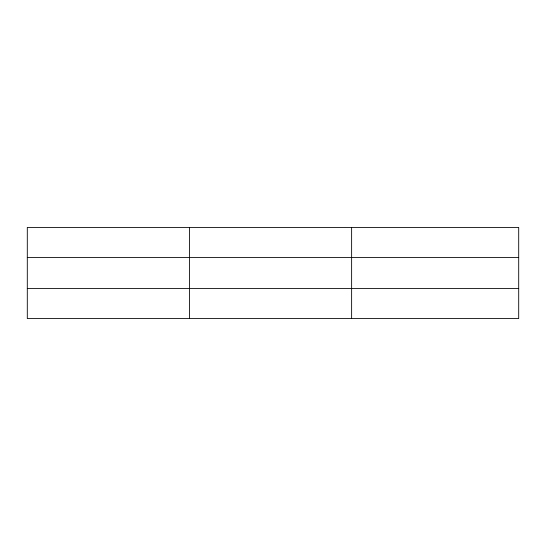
<?xml version="1.0" encoding="UTF-8"?>
<svg xmlns="http://www.w3.org/2000/svg" width="546" height="546" viewBox="0 0 546 546"><rect width="100%" height="100%" fill="white"/><g stroke="black" fill="none" stroke-linecap="round" stroke-linejoin="round"><path stroke-width="0.82" d="M189.462 318.564L189.462 227.436M351.624 318.564L351.624 227.436M518.7 288.493L518.7 318.564L27.3 318.564L27.3 227.436L518.7 227.436L518.7 288.493L27.3 288.493M27.3 257.507L518.7 257.507"/></g></svg>
